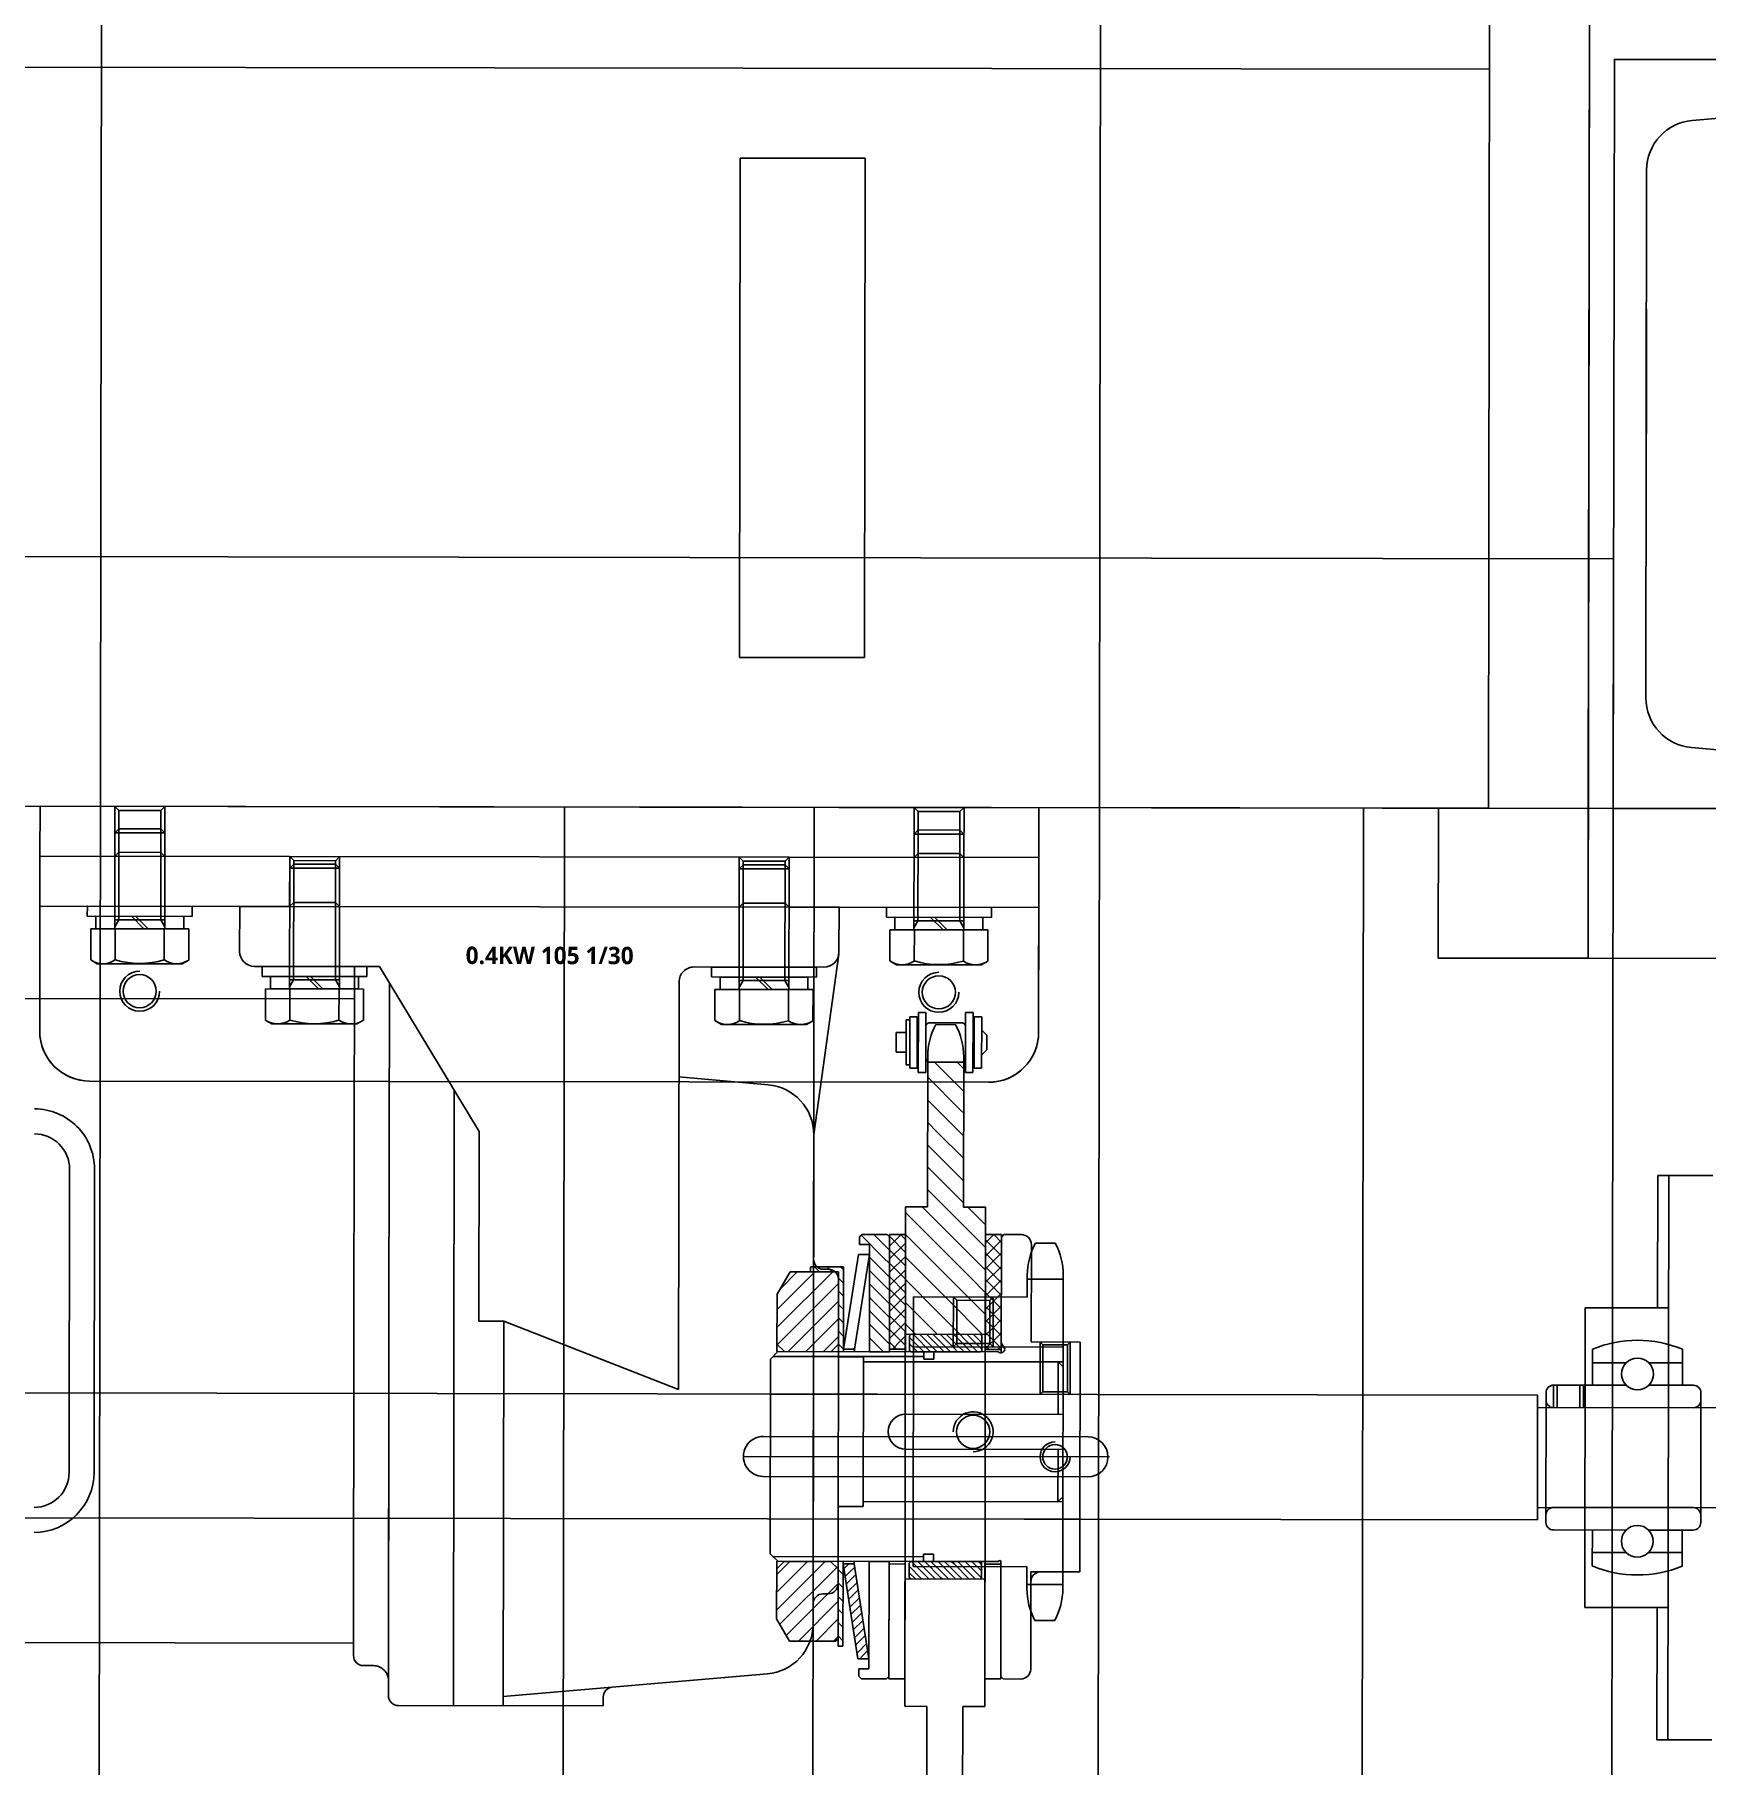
# Model space of a CAD drawing. Header units: inches. Extents: x 12 to 407, y 13 to 268.
# Drawn here: x 72.4129 to 72.7477, y 226.7322 to 227.0788 of the extents above; entities that cross this region are included whole.
import ezdxf
from ezdxf.enums import TextEntityAlignment as Align

# ---------------------------------------------------------------- set-up
doc = ezdxf.new("R2010")
doc.units = ezdxf.units.IN
doc.header["$MEASUREMENT"] = 0
doc.linetypes.add('SITE_20200109$0$CENTER', pattern=[10.16, 6.35, -1.27, 1.27, -1.27])
doc.layers.add('SITE_20200109$0$22', color=40, linetype='Continuous')
doc.styles.add('SH_대대리576', font='')
doc.styles.get('SH_대대리576').set_extended_font_data('NanumGothic', bold=True)
pattern_1 = [(45, (0, 0), (-1.3258252, 1.3258252), [15, 15]), (135, (0, 0), (-1.3258252, -1.3258252), [15, 15])]
pattern_2 = [(45, (0, 0), (-0.6735192, 0.6735192), [7.62, 7.62])]
pattern_3 = [(45, (0, 0), (-1.3258252, 1.3258252), [15, 15])]
pattern_4 = [(315, (0, 0), (1.767767, 1.767767), [20, 20])]

# ---------------------------------------------------------------- blocks, each defined once
blk = doc.blocks.new('SITE_20200109$0$A$C3D8971C')
at = {"linetype": 'Continuous'}
h = blk.add_hatch(dxfattribs=at)
h.set_pattern_fill('ANSI31', color=9, scale=20, angle=270, style=0)
h.set_pattern_definition(pattern_4)
h.paths.add_polyline_path([(-471.5, -805.5), (-472, -805), (-472, -795.8), (-467.5, -793.2), (-457.5, -793.2), (-456, -794.7), (-456, -804), (-457.5, -805.5)])
h = blk.add_hatch(dxfattribs=at)
h.set_pattern_fill('ANSI31', color=9, scale=20, angle=270, style=0)
h.set_pattern_definition(pattern_4)
h.paths.add_polyline_path([(-412.5, -805.5), (-414, -804), (-414, -794.7), (-412.5, -793.2), (-402.5, -793.2), (-398, -795.8), (-398, -805), (-398.5, -805.5)])
h = blk.add_hatch(dxfattribs=at)
h.set_pattern_fill('ANSI31', color=9, scale=15, style=0)
h.set_pattern_definition(pattern_3)
h.paths.add_polyline_path([(-414, -806.5), (-414, -805.5), (-398, -805.5), (-398, -799.86), (-397, -799.86), (-397, -806.5)])
h = blk.add_hatch(dxfattribs=at)
h.set_pattern_fill('ANSI31', color=9, scale=10, angle=270, style=0)
h.set_pattern_definition([(315, (0, 0), (0.8838835, 0.8838835), [10, 10])])
h.paths.add_polyline_path([(-475.5, -811.7), (-475.5, -809.47), (-456.5, -806.53), (-456.5, -808.7)])
h = blk.add_hatch(dxfattribs=at)
h.set_pattern_fill('ANSI31', color=9, scale=15, style=0)
h.set_pattern_definition(pattern_3)
h.paths.add_polyline_path([(-456, -805.5), (-456, -806.5), (-473, -806.5), (-473, -805.5)])
h = blk.add_hatch(dxfattribs=at)
h.set_pattern_fill('ANSI31', color=9, scale=15.24, angle=180, style=0)
h.set_pattern_definition([(225, (0, 0), (1.3470384, -1.3470384), [15.24, 15.24])])
h.paths.add_polyline_path([(-414, -815.7), (-414, -811.7), (-392.5, -811.7), (-392.5, -809.7), (-391, -809.7), (-390.5, -810.2), (-390.5, -815.2), (-391, -815.7)])
h = blk.add_hatch(dxfattribs=at)
h.set_pattern_fill('ANSI37', color=9, scale=15, style=0)
h.set_pattern_definition(pattern_1)
h.paths.add_polyline_path([(-390.5, -815.7), (-390.5, -818.9), (-413.5, -818.9), (-413.5, -815.7)])
h = blk.add_hatch(dxfattribs=at)
h.set_pattern_fill('ANSI31', color=9, scale=7.62, style=0)
h.set_pattern_definition(pattern_2)
h.paths.add_polyline_path([(-459.5, -820.04), (-459.2, -819.74), (-456.3, -819.74), (-456, -820.04), (-456, -833.94), (-456.3, -834.24), (-459.2, -834.24), (-459.5, -833.94)])
h = blk.add_hatch(dxfattribs=at)
h.set_pattern_fill('ANSI31', color=9, scale=7.62, style=0)
h.set_pattern_definition(pattern_2)
h.paths.add_polyline_path([(-410.5, -833.94), (-410.8, -834.24), (-413.7, -834.24), (-414, -833.94), (-414, -820.04), (-413.7, -819.74), (-410.8, -819.74), (-410.5, -820.04)])
h = blk.add_hatch(dxfattribs=at)
h.set_pattern_fill('ANSI31', color=9, scale=25.4, style=0)
h.set_pattern_definition([(45, (0, 0), (-2.245064, 2.245064), [25.4, 25.4])])
h.paths.add_polyline_path([(-410.5, -818.9), (-410.5, -834.9), (-385, -834.9), (-385, -830.5), (-356.01, -830.5), (-356.01, -823.3), (-385, -823.3), (-385, -818.9)])
h = blk.add_hatch(dxfattribs=at)
h.set_pattern_fill('ANSI37', color=9, scale=15, style=0)
h.set_pattern_definition(pattern_1)
h.paths.add_polyline_path([(-390.5, -834.9), (-390.5, -838.1), (-413.5, -838.1), (-413.5, -834.9)])
at = {"color": 9, "linetype": 'Continuous'}
for p, q in [((-305, -960.5), (-305, -220.5)), ((-255, -960.5), (-255, -220.5)), ((-447.5, -235.5), (-447.5, -945.5)), ((-422.5, -235.5), (-422.5, -945.5)), ((-305, -245.5), (-305, -935.5)), ((-157, -245.5), (-157, -935.5)), ((-472.5, -570.46), (-472.5, -708.5)), ((-343.5, -570.46), (-343.5, -708.5)), ((-350, -645.5), (-325, -645.5)), ((-325, -645.5), (-325, -845.5)), ((-325, -645.5), (-325, -845.5)), ((-315, -645.5), (-325, -645.5)), ((-315, -645.5), (-315, -845.5)), ((-305, -645.5), (-315, -645.5)), ((-315, -845.5), (-315, -645.5)), ((-315, -645.5), (-315, -845.5)), ((-305, -645.5), (-315, -645.5)), ((-305, -845.5), (-305, -645.5)), ((-305, -845.5), (-305, -645.5)), ((-377.6, -651.5), (-438.4, -651.5)), ((-327, -676), (-327, -655)), ((-327, -655), (-325, -655)), ((-325, -655), (-325, -676)), ((-377.6, -656.5), (-438.4, -656.5)), ((-360, -835.5), (-360, -655.5)), ((-335.74, -655.68), (-336.5, -657)), ((-336.5, -657), (-336.5, -674)), ((-335.74, -655.68), (-329.5, -655.68)), ((-329.5, -655.68), (-329.5, -675.32)), ((-329.5, -674.3), (-329.5, -656.7)), ((-329.5, -656.7), (-327, -656.7)), ((-327, -656.7), (-327, -674.3)), ((-335.74, -660.59), (-329.5, -660.59)), ((-329.5, -660.5), (-310.31, -660.5)), ((-327.69, -661.31), (-329.1, -660.5)), ((-327.69, -660.5), (-327.69, -670.5)), ((-309.5, -661.31), (-327.69, -661.31)), ((-314.19, -661.31), (-315, -660.5)), ((-305, -660.5), (-315, -660.5)), ((-314.19, -661.31), (-315, -660.5)), ((-305, -660.5), (-315, -660.5)), ((-314.19, -669.69), (-314.19, -661.31)), ((-305.81, -661.31), (-314.19, -661.31)), ((-314.19, -669.69), (-314.19, -661.31)), ((-305.81, -661.31), (-314.19, -661.31)), ((-310.31, -660.5), (-310.31, -670.5)), ((-310.31, -660.5), (-309.5, -661.31)), ((-309.5, -661.31), (-309.5, -669.69)), ((-305, -660.5), (-305.81, -661.31)), ((-305, -660.5), (-305.81, -661.31)), ((-305.81, -669.69), (-305.81, -661.31)), ((-305.81, -669.69), (-305.81, -661.31)), ((-327, -663.83), (-329.5, -666.33)), ((-327, -664.67), (-329.5, -667.17)), ((-335.74, -670.41), (-329.5, -670.41)), ((-310.31, -670.5), (-329.5, -670.5)), ((-327.69, -669.69), (-329.1, -670.5)), ((-309.5, -669.69), (-327.69, -669.69)), ((-314.19, -669.69), (-315, -670.5)), ((-314.19, -669.69), (-315, -670.5)), ((-305, -670.5), (-315, -670.5)), ((-305, -670.5), (-315, -670.5)), ((-305.81, -669.69), (-314.19, -669.69)), ((-305.81, -669.69), (-314.19, -669.69)), ((-309.5, -669.69), (-310.31, -670.5)), ((-305, -670.5), (-305.81, -669.69)), ((-305, -670.5), (-305.81, -669.69)), ((-336.5, -674), (-335.74, -675.32)), ((-329.5, -675.32), (-335.74, -675.32)), ((-327, -674.3), (-329.5, -674.3)), ((-325, -676), (-327, -676)), ((-334, -685.5), (-325, -685.5)), ((-325, -685.5), (-325, -805.5)), ((-337, -688.5), (-337, -713.5)), ((-347.74, -690.68), (-348.5, -692)), ((-348.5, -692), (-348.5, -709)), ((-347.74, -690.68), (-341.5, -690.68)), ((-341.5, -690.68), (-341.5, -710.32)), ((-341.5, -709.3), (-341.5, -691.7)), ((-341.5, -691.7), (-339, -691.7)), ((-339, -711), (-339, -690)), ((-339, -690), (-337, -690)), ((-339, -691.7), (-339, -709.3)), ((-337, -690), (-337, -711)), ((-347.74, -695.59), (-341.5, -695.59)), ((-341.5, -695.5), (-317.31, -695.5)), ((-339.69, -696.31), (-341.1, -695.5)), ((-339.69, -695.5), (-339.69, -705.5)), ((-316.5, -696.31), (-339.69, -696.31)), ((-325, -695.5), (-324.19, -696.31)), ((-325, -695.5), (-315, -695.5)), ((-324.19, -696.31), (-324.19, -704.69)), ((-324.19, -696.31), (-315.81, -696.31)), ((-317.31, -695.5), (-317.31, -705.5)), ((-317.31, -695.5), (-316.5, -696.31)), ((-316.5, -696.31), (-316.5, -704.69)), ((-315.81, -696.31), (-315, -695.5)), ((-315.81, -696.31), (-315.81, -704.69)), ((-339, -698.83), (-341.5, -701.33)), ((-339, -699.67), (-341.5, -702.17)), ((-347.74, -705.41), (-341.5, -705.41)), ((-317.31, -705.5), (-341.5, -705.5)), ((-339.69, -704.69), (-341.1, -705.5)), ((-316.5, -704.69), (-339.69, -704.69)), ((-325, -705.5), (-324.19, -704.69)), ((-325, -705.5), (-315, -705.5)), ((-324.19, -704.69), (-315.81, -704.69)), ((-316.5, -704.69), (-317.31, -705.5)), ((-315.81, -704.69), (-315, -705.5)), ((-477, -710.5), (-477, -712.5)), ((-475, -708.5), (-408, -708.5)), ((-337, -708.5), (-408, -708.5)), ((-348.5, -709), (-347.74, -710.32)), ((-341.5, -710.32), (-347.74, -710.32)), ((-339, -709.3), (-341.5, -709.3)), ((-370, -733.5), (-337, -713.5)), ((-337, -711), (-339, -711)), ((-483, -715.5), (-408, -715.5)), ((-460, -715.5), (-444, -715.5)), ((-340.3, -715.5), (-408, -715.5)), ((-485, -758.5), (-485, -717.5)), ((-485, -728.5), (-361.75, -728.5)), ((-408, -733.5), (-370, -733.5)), ((-408, -738.5), (-408, -733.5)), ((-485, -738.5), (-408, -738.5)), ((-483.15, -738.5), (-478.52, -791.37)), ((-408, -738.5), (-421.6, -773.5)), ((-705, -750.5), (-305, -750.5)), ((-485, -758.5), (-483.23, -758.5)), ((-421.6, -773.5), (-340, -773.5)), ((-358.99, -773.5), (-360.55, -791.37)), ((-337, -776.5), (-337, -802.5)), ((-347.74, -780.68), (-348.5, -782)), ((-348.5, -782), (-348.5, -799)), ((-347.74, -780.68), (-341.5, -780.68)), ((-341.5, -780.68), (-341.5, -800.32)), ((-341.5, -799.3), (-341.5, -781.7)), ((-341.5, -781.7), (-339, -781.7)), ((-339, -801), (-339, -780)), ((-339, -780), (-337, -780)), ((-339, -781.7), (-339, -799.3)), ((-337, -780), (-337, -801)), ((-347.74, -785.59), (-341.5, -785.59)), ((-341.5, -785.5), (-317.31, -785.5)), ((-339.69, -786.31), (-341.1, -785.5)), ((-339.69, -785.5), (-339.69, -795.5)), ((-316.5, -786.31), (-339.69, -786.31)), ((-325, -785.5), (-324.19, -786.31)), ((-325, -785.5), (-315, -785.5)), ((-324.19, -786.31), (-324.19, -794.69)), ((-324.19, -786.31), (-315.81, -786.31)), ((-317.31, -785.5), (-317.31, -795.5)), ((-317.31, -785.5), (-316.5, -786.31)), ((-316.5, -786.31), (-316.5, -794.69)), ((-315.81, -786.31), (-315, -785.5)), ((-315.81, -786.31), (-315.81, -794.69)), ((-275, -785.5), (-275, -810.5)), ((-175, -785.5), (-275, -785.5)), ((-175, -785.5), (-175, -810.5)), ((-339, -788.83), (-341.5, -791.33)), ((-339, -789.67), (-341.5, -792.17)), ((-467.5, -793.2), (-472, -795.8)), ((-456, -793.2), (-467.5, -793.2)), ((-457.5, -793.2), (-456, -794.7)), ((-456, -793.4), (-454.5, -791.9)), ((-456, -822.6), (-456, -793.4)), ((-454.5, -791.9), (-415.5, -791.9)), ((-447.5, -853.4), (-447.5, -791.91)), ((-422.5, -853.9), (-422.5, -791.91)), ((-414, -793.4), (-415.5, -791.9)), ((-412.5, -793.2), (-414, -794.7)), ((-402.5, -793.2), (-414, -793.2)), ((-414, -837.47), (-414, -793.4)), ((-402.5, -793.2), (-398, -795.8)), ((-472, -805), (-472, -795.8)), ((-456, -804), (-456, -794.7)), ((-414, -804), (-414, -794.7)), ((-398, -805.48), (-398, -795.8)), ((-347.74, -795.41), (-341.5, -795.41)), ((-317.31, -795.5), (-341.5, -795.5)), ((-339.69, -794.69), (-341.1, -795.5)), ((-316.5, -794.69), (-339.69, -794.69)), ((-325, -795.5), (-324.19, -794.69)), ((-325, -795.5), (-315, -795.5)), ((-324.19, -794.69), (-315.81, -794.69)), ((-316.5, -794.69), (-317.31, -795.5)), ((-315.81, -794.69), (-315, -795.5)), ((-705, -800.5), (-305, -800.5)), ((-468.56, -800.5), (-370.52, -800.5)), ((-397, -799.86), (-398, -799.86)), ((-397, -806.5), (-397, -799.86)), ((-334.41, -805.47), (-370.52, -800.5)), ((-348.5, -799), (-347.74, -800.32)), ((-341.5, -800.32), (-347.74, -800.32)), ((-339, -799.3), (-341.5, -799.3)), ((-462.5, -802.5), (-462.5, -803.5)), ((-457.5, -805.5), (-456, -804)), ((-412.5, -805.5), (-414, -804)), ((-397.5, -802.5), (-397.5, -803.5)), ((-337, -801), (-339, -801)), ((-456.5, -806.53), (-475.5, -809.47)), ((-473, -806.5), (-473, -805.5)), ((-456, -805.5), (-473, -805.5)), ((-456, -806.5), (-473, -806.5)), ((-472, -805), (-471.5, -805.5)), ((-456, -805.5), (-471.5, -805.5)), ((-460.5, -805.5), (-399.5, -805.5)), ((-456.5, -806.5), (-456.5, -808.7)), ((-456.5, -806.5), (-456, -806.5)), ((-445, -810.5), (-445, -805.5)), ((-415, -810.5), (-415, -805.5)), ((-414, -805.5), (-398, -805.5)), ((-414, -806.5), (-413.5, -806.5)), ((-414, -806.5), (-397, -806.5)), ((-413.5, -806.5), (-413.5, -808.7)), ((-413.5, -806.53), (-394.5, -809.47)), ((-334, -805.5), (-325, -805.5)), ((-479, -809.7), (-479.5, -810.2)), ((-479.5, -810.2), (-479.5, -815.2)), ((-479, -809.7), (-477.5, -809.7)), ((-477.5, -809.7), (-477.5, -811.7)), ((-456.5, -808.7), (-475.5, -811.7)), ((-475.5, -809.47), (-475.5, -811.7)), ((-456.5, -808.7), (-456, -808.7)), ((-445, -810.5), (-415, -810.5)), ((-444, -849.5), (-444, -810.5)), ((-416, -849.5), (-416, -810.5)), ((-414, -808.7), (-413.5, -808.7)), ((-413.5, -808.7), (-394.5, -811.7)), ((-394.5, -809.47), (-394.5, -811.7)), ((-392.5, -809.7), (-391, -809.7)), ((-392.5, -809.7), (-392.5, -811.7)), ((-390.5, -810.2), (-391, -809.7)), ((-390.5, -810.2), (-390.5, -815.2)), ((-175, -810.5), (-275, -810.5)), ((-477.5, -811.7), (-456, -811.7)), ((-456, -811.7), (-456, -815.7)), ((-414, -811.7), (-414, -815.7)), ((-414, -811.7), (-392.5, -811.7)), ((-479.5, -815.2), (-479, -815.7)), ((-479.5, -818.9), (-479.5, -815.7)), ((-456, -815.7), (-479.5, -815.7)), ((-479, -815.7), (-456, -815.7)), ((-456.5, -818.9), (-456.5, -815.7)), ((-414, -815.7), (-391, -815.7)), ((-390.5, -815.7), (-414, -815.7)), ((-413.5, -818.9), (-413.5, -815.7)), ((-390.5, -815.2), (-391, -815.7)), ((-390.5, -818.9), (-390.5, -815.7)), ((-354.03, -819), (-354.03, -816.95)), ((-350.06, -816.95), (-354.03, -816.95)), ((-350.06, -819), (-350.06, -816.95)), ((-335.74, -815.68), (-336.5, -817)), ((-336.5, -817), (-336.5, -834)), ((-335.74, -815.68), (-329.5, -815.68)), ((-329.5, -815.68), (-329.5, -835.32)), ((-329.5, -834.3), (-329.5, -816.7)), ((-329.5, -816.7), (-327, -816.7)), ((-327, -836), (-327, -815)), ((-327, -815), (-325, -815)), ((-327, -816.7), (-327, -834.3)), ((-325, -815), (-325, -836)), ((-485, -823.3), (-485, -818.9)), ((-485, -818.9), (-385, -818.9)), ((-456, -818.9), (-479.5, -818.9)), ((-459.5, -818.9), (-459.5, -834.9)), ((-459.5, -820.04), (-459.2, -819.74)), ((-459.5, -833.94), (-459.5, -820.04)), ((-459.2, -819.74), (-456.3, -819.74)), ((-457, -820.5), (-403, -820.5)), ((-457, -820.5), (-457, -843.3)), ((-456, -820.04), (-456.3, -819.74)), ((-456, -833.94), (-456, -820.04)), ((-444, -850.5), (-444, -820.5)), ((-433.5, -850.5), (-433.5, -819)), ((-426.5, -850.5), (-426.5, -819)), ((-416, -850.5), (-416, -820.5)), ((-390.5, -818.9), (-414, -818.9)), ((-414, -820.04), (-413.7, -819.74)), ((-410.8, -819.74), (-414, -819.74)), ((-414, -833.94), (-414, -820.04)), ((-413, -850.5), (-413, -820.5)), ((-410.5, -820.04), (-410.8, -819.74)), ((-410.5, -818.9), (-410.5, -834.9)), ((-410.5, -833.94), (-410.5, -820.04)), ((-403, -820.5), (-403, -843.3)), ((-385, -818.9), (-385, -823.3)), ((-346.04, -821.42), (-358.05, -821.42)), ((-358.05, -821.42), (-358.05, -822.92)), ((-357.2, -819.7), (-357.2, -821.2)), ((-346.9, -819.7), (-357.2, -819.7)), ((-346.9, -821.2), (-357.2, -821.2)), ((-356.55, -819.7), (-356.55, -819)), ((-347.55, -819), (-356.55, -819)), ((-354.03, -821.42), (-354.03, -821.2)), ((-350.06, -821.42), (-350.06, -821.2)), ((-347.55, -819.7), (-347.55, -819)), ((-346.9, -819.7), (-346.9, -821.2)), ((-346.04, -821.42), (-346.04, -822.92)), ((-335.74, -820.59), (-329.5, -820.59)), ((-329.5, -820.5), (-310.31, -820.5)), ((-327.69, -821.31), (-329.1, -820.5)), ((-327.69, -820.5), (-327.69, -830.5)), ((-309.5, -821.31), (-327.69, -821.31)), ((-314.19, -821.31), (-315, -820.5)), ((-305, -820.5), (-315, -820.5)), ((-314.19, -821.31), (-315, -820.5)), ((-305, -820.5), (-315, -820.5)), ((-314.19, -829.69), (-314.19, -821.31)), ((-305.81, -821.31), (-314.19, -821.31)), ((-314.19, -829.69), (-314.19, -821.31)), ((-305.81, -821.31), (-314.19, -821.31)), ((-310.31, -820.5), (-310.31, -830.5)), ((-310.31, -820.5), (-309.5, -821.31)), ((-309.5, -821.31), (-309.5, -829.69)), ((-305, -820.5), (-305.81, -821.31)), ((-305, -820.5), (-305.81, -821.31)), ((-305.81, -829.69), (-305.81, -821.31)), ((-305.81, -829.69), (-305.81, -821.31)), ((-515.12, -823.3), (-485, -823.3)), ((-454.5, -822.6), (-456, -822.6)), ((-456, -822.6), (-454.5, -822.6)), ((-454.5, -824.6), (-456, -824.6)), ((-456, -824.6), (-454.5, -824.6)), ((-456, -837.47), (-456, -824.6)), ((-454.5, -822.6), (-454.5, -824.6)), ((-414, -822.6), (-415.5, -822.6)), ((-415.5, -822.6), (-414, -822.6)), ((-415.5, -822.6), (-415.5, -824.6)), ((-414, -824.6), (-415.5, -824.6)), ((-415.5, -824.6), (-414, -824.6)), ((-385, -823.3), (-354.88, -823.3)), ((-346.04, -822.92), (-358.05, -822.92)), ((-356.01, -823.3), (-356.01, -830.5)), ((-356.01, -830.07), (-356.01, -823.72)), ((-348.48, -824.91), (-348.48, -828.89)), ((-348.09, -830.07), (-348.09, -823.72)), ((-327, -823.83), (-329.5, -826.33)), ((-327, -824.67), (-329.5, -827.17)), ((-515.12, -830.5), (-485, -830.5)), ((-485, -830.5), (-485, -834.9)), ((-412.32, -829.18), (-413, -828.5)), ((-403, -828.5), (-413, -828.5)), ((-412.32, -835.82), (-412.32, -829.18)), ((-403.68, -829.18), (-412.32, -829.18)), ((-403, -828.5), (-403.68, -829.18)), ((-403.68, -835.82), (-403.68, -829.18)), ((-385, -834.9), (-385, -830.5)), ((-385, -830.5), (-354.88, -830.5)), ((-346.04, -830.87), (-358.05, -830.87)), ((-358.05, -830.87), (-358.05, -832.37)), ((-346.04, -832.37), (-346.04, -830.87)), ((-335.74, -830.41), (-329.5, -830.41)), ((-310.31, -830.5), (-329.5, -830.5)), ((-327.69, -829.69), (-329.1, -830.5)), ((-309.5, -829.69), (-327.69, -829.69)), ((-314.19, -829.69), (-315, -830.5)), ((-314.19, -829.69), (-315, -830.5)), ((-305, -830.5), (-315, -830.5)), ((-305, -830.5), (-315, -830.5)), ((-305.81, -829.69), (-314.19, -829.69)), ((-305.81, -829.69), (-314.19, -829.69)), ((-309.5, -829.69), (-310.31, -830.5)), ((-305, -830.5), (-305.81, -829.69)), ((-305, -830.5), (-305.81, -829.69)), ((-485, -834.9), (-385, -834.9)), ((-479.5, -838.1), (-479.5, -834.9)), ((-456, -834.9), (-479.5, -834.9)), ((-459.5, -833.94), (-459.2, -834.24)), ((-459.2, -834.24), (-456.3, -834.24)), ((-456.5, -838.1), (-456.5, -834.9)), ((-456, -833.94), (-456.3, -834.24)), ((-414, -833.94), (-413.7, -834.24)), ((-410.8, -834.24), (-414, -834.24)), ((-390.5, -834.9), (-414, -834.9)), ((-413.5, -838.1), (-413.5, -834.9)), ((-410.5, -833.94), (-410.8, -834.24)), ((-390.5, -838.1), (-390.5, -834.9)), ((-346.04, -832.37), (-358.05, -832.37)), ((-357.2, -834.1), (-357.2, -832.6)), ((-346.9, -832.6), (-357.2, -832.6)), ((-346.9, -834.1), (-357.2, -834.1)), ((-353.51, -835.15), (-354.56, -834.1)), ((-354.03, -832.6), (-354.03, -832.37)), ((-350.59, -835.15), (-353.51, -835.15)), ((-349.54, -834.1), (-350.59, -835.15)), ((-350.06, -832.6), (-350.06, -832.37)), ((-346.9, -834.1), (-346.9, -832.6)), ((-336.5, -834), (-335.74, -835.32)), ((-327, -834.3), (-329.5, -834.3)), ((-479.5, -838.6), (-479, -838.1)), ((-479.5, -838.6), (-479, -838.1)), ((-456, -838.1), (-479.5, -838.1)), ((-479.5, -842.1), (-479.5, -838.6)), ((-479.5, -842.1), (-479.5, -838.6)), ((-479, -838.1), (-456, -838.1)), ((-479, -838.1), (-455.81, -838.1)), ((-414.19, -838.1), (-391, -838.1)), ((-390.5, -838.1), (-414, -838.1)), ((-412.2, -838.1), (-413.41, -838.8)), ((-412.32, -835.82), (-413, -836.5)), ((-403, -836.5), (-413, -836.5)), ((-403.68, -835.82), (-412.32, -835.82)), ((-403, -836.5), (-403.68, -835.82)), ((-390.5, -838.6), (-391, -838.1)), ((-390.5, -842.1), (-390.5, -838.6)), ((-329.5, -835.32), (-335.74, -835.32)), ((-325, -836), (-327, -836)), ((-458, -844.1), (-477.5, -844.1)), ((-460, -844.1), (-477.5, -844.1)), ((-467.78, -844.91), (-467.78, -848.89)), ((-461.38, -843.3), (-457, -843.3)), ((-460.59, -850.5), (-460.59, -843.3)), ((-458, -853.9), (-458, -844.1)), ((-412, -853.9), (-412, -844.1)), ((-412, -844.1), (-392.5, -844.1)), ((-403, -843.3), (-398.62, -843.3)), ((-399.41, -850.5), (-399.41, -843.3)), ((-392.22, -848.89), (-392.22, -844.91)), ((-325, -845.5), (-350, -845.5)), ((-325, -845.5), (-315, -845.5)), ((-315, -845.5), (-305, -845.5)), ((-315, -845.5), (-305, -845.5)), ((-458, -851.9), (-458, -846.1)), ((-421.96, -846.44), (-422.5, -845.9)), ((-412, -845.9), (-422.5, -845.9)), ((-421.96, -851.36), (-421.96, -846.44)), ((-412.54, -846.44), (-421.96, -846.44)), ((-412, -845.9), (-412.54, -846.44)), ((-412.54, -851.36), (-412.54, -846.44)), ((-412, -846.4), (-411.99, -846.4)), ((-461.38, -850.5), (-398.62, -850.5)), ((-444, -849.5), (-443, -850.5)), ((-444, -849.5), (-433.5, -849.5)), ((-443, -850.5), (-417, -850.5)), ((-426.5, -849.5), (-416, -849.5)), ((-421.96, -851.36), (-422.5, -851.9)), ((-412, -851.9), (-422.5, -851.9)), ((-412.54, -851.36), (-421.96, -851.36)), ((-417, -850.5), (-416, -849.5)), ((-412, -851.9), (-412.54, -851.36)), ((-447.5, -853.9), (-458, -853.9)), ((-412, -853.9), (-447.5, -853.9)), ((-305, -910.5), (-705, -910.5)), ((-145, -935.5), (-305, -935.5)), ((-447.5, -945.5), (-422.5, -945.5)), ((-445, -945.5), (-445, -1035.5)), ((-425, -945.5), (-425, -1035.5)), ((-449.5, -963.25), (-449.5, -948.7)), ((-448, -947.2), (-422, -947.2)), ((-445, -948.7), (-445, -976.7)), ((-420.5, -948.7), (-425, -948.7)), ((-425, -976.7), (-425, -948.7)), ((-420.5, -949.45), (-425, -949.45)), ((-420.5, -948.7), (-420.5, -963.25)), ((-405, -955), (-465, -955)), ((-465, -955), (-465, -969.5)), ((-456.71, -956.5), (-449.5, -956.5)), ((-454, -956.5), (-454, -963.25)), ((-420.5, -953.95), (-425, -953.95)), ((-420.5, -954.7), (-425, -954.7)), ((-420.5, -956.5), (-413.29, -956.5)), ((-416, -956.5), (-416, -963.25)), ((-405, -969.5), (-405, -955)), ((-305, -960.5), (-705, -960.5)), ((-255, -960.5), (-305, -960.5)), ((-255, -967), (-205, -967)), ((-491.5, -980.5), (-491.5, -969.5)), ((-491.5, -969.5), (-465, -969.5)), ((-465, -969.5), (-465, -971.7)), ((-454, -967.75), (-454, -974.5)), ((-449.5, -976.7), (-449.5, -967.75)), ((-420.5, -967.75), (-420.5, -976.7)), ((-416, -967.75), (-416, -974.5)), ((-405, -971.7), (-405, -969.5)), ((-405, -969.5), (-378.5, -969.5)), ((-378.5, -969.5), (-378.5, -980.5)), ((-378.5, -971.7), (-491.5, -971.7)), ((-449.5, -974.5), (-456.71, -974.5)), ((-413.29, -974.5), (-420.5, -974.5)), ((-422, -978.2), (-448, -978.2))]:
    blk.add_line(p, q, dxfattribs=at)
at = {"color": 9, "linetype": 'SITE_20200109$0$CENTER', "ltscale": 0.5}
blk.add_line((-435, -859.8), (-435, -786.63), dxfattribs=at)
at = {"color": 9, "linetype": 'Continuous', "ltscale": 0.2}
for p, q in [((-455.05, -822.6), (-455.05, -792.45)), ((-447.5, -853.9), (-447.5, -791.9)), ((-414.95, -822.6), (-414.95, -792.45))]:
    blk.add_line(p, q, dxfattribs=at)
at = {"color": 9, "linetype": 'ByBlock'}
for p, q in [((-305, -1085.5), (-305, -960.5)), ((-305, -960.5), (-155, -960.5)), ((-155, -960.5), (-155, -1085.5))]:
    blk.add_line(p, q, dxfattribs=at)
at = {"color": 9, "linetype": 'Continuous'}
for points in [[(-360, -835.5), (-360, -655.5, -0.414214), (-350, -645.5), (-315, -645.5), (-315, -845.5), (-350, -845.5, -0.414214)], [(-360, -835.5), (-360, -655.5, -0.414214), (-350, -645.5), (-315, -645.5), (-315, -845.5), (-350, -845.5, -0.414214)], [(-292.8, -976.13), (-297.6, -1030.94, -0.388875), (-302.58, -1035.5), (-305, -1035.5), (-305, -960.5), (-155, -960.5), (-155, -1035.5), (-157.42, -1035.5, -0.388875), (-162.4, -1030.94), (-167.2, -976.13, 0.388875), (-177.16, -967), (-282.84, -967, 0.388875)]]:
    blk.add_lwpolyline(points, format="xyb", close=True, dxfattribs=at)
blk.add_lwpolyline([(-431, -790.5), (-431, -855.5, -1), (-439, -855.5), (-439, -790.5, -1), (-431, -790.5, -1)], format="xyb", dxfattribs=at)
for points in [[(-335, -925.5), (-305, -925.5), (-305, -955.5), (-335, -955.5)], [(-305, -935.5), (-305, -955.5), (-145, -955.5), (-145, -935.5)], [(-335, -955.5), (-145, -955.5), (-145, -985.5), (-335, -985.5)]]:
    blk.add_lwpolyline(points, close=True, dxfattribs=at)
for centre, radius in [((-342, -665.5), 3.32), ((-342, -665.5), 3.32), ((-342, -825.5), 3.32), ((-342, -825.5), 3.32), ((-430, -832.5), 3.32), ((-435, -848.9), 2.46), ((-451.75, -965.5), 3.18), ((-418.25, -965.5), 3.18)]:
    blk.add_circle(centre, radius, dxfattribs=at)
for centre, radius, start, end in [((-438.4, -644.5), 12, 180, 270), ((-438.4, -644.5), 7, 180, 270), ((-377.6, -644.5), 12, 270, 0), ((-377.6, -644.5), 7, 270, 0), ((-350, -655.5), 10, 90, 180), ((-332.16, -658.14), 4.34, 145.591, 214.409), ((-342, -665.5), 4, 0, 270), ((-342, -665.5), 4, 0, 270), ((-319.46, -665.5), 17, 163.2199, 196.7801), ((-332.16, -672.86), 4.34, 145.591, 214.409), ((-334, -688.5), 3, 90, 180), ((-344.16, -693.14), 4.34, 145.591, 214.409), ((-331.46, -700.5), 17, 163.2199, 196.7801), ((-344.16, -707.86), 4.34, 145.591, 214.409), ((-475, -710.5), 2, 90, 180), ((-480, -712.5), 3, 270, 0), ((-483, -717.5), 2, 90, 180), ((-483.23, -760.5), 2, 5, 90), ((-340, -776.5), 3, 0, 90), ((-344.16, -783.14), 4.34, 145.591, 214.409), ((-331.46, -790.5), 17, 163.2199, 196.7801), ((-468.56, -790.5), 10, 185, 270), ((-370.52, -790.5), 10, 270, 355), ((-344.16, -797.86), 4.34, 145.591, 214.409), ((-464.5, -802.5), 2, 0, 90), ((-395.5, -802.5), 2, 90, 180), ((-460.5, -803.5), 2, 180, 270), ((-399.5, -803.5), 2, 270, 0), ((-334, -802.5), 3, 180, 270), ((-430, -819), 3.5, 0, 180), ((-332.16, -818.14), 4.34, 145.591, 214.409), ((-319.46, -825.5), 17, 163.2199, 196.7801), ((-355.19, -823.72), 0.8, 90, 180), ((-354.88, -836.8), 13.5, 61.7009, 90), ((-348.9, -823.72), 0.8, 360, 90), ((-342, -825.5), 4, 0, 270), ((-342, -825.5), 4, 0, 270), ((-430, -832.5), 4, 180, 90), ((-355.21, -830.07), 0.8, 180, 270), ((-354.88, -817), 13.5, 270, 298.2991), ((-348.89, -830.07), 0.8, 270, 0), ((-332.16, -832.86), 4.34, 145.591, 214.409), ((-456.6, -838), 0.8, 352.8192, 41.4096), ((-413.4, -838), 0.8, 138.5904, 269.121), ((-350, -835.5), 10, 180, 270), ((-477.5, -842.1), 2, 180, 270), ((-477.5, -842.1), 2, 180, 270), ((-392.5, -842.1), 2, 270, 0), ((-461.38, -856.8), 13.5, 90, 118.2991), ((-460, -846.1), 2, 0, 90), ((-398.62, -856.8), 13.5, 61.7009, 90), ((-461.38, -837), 13.5, 241.7009, 270), ((-435, -848.9), 3, 0, 270), ((-398.62, -837), 13.5, 270, 298.2991), ((-448, -948.7), 1.5, 90, 180), ((-446.5, -948.7), 1.5, 0, 90), ((-423.5, -948.7), 1.5, 90, 180), ((-422, -948.7), 1.5, 0, 90), ((-435, -965.5), 23.5, 157.4817, 202.5183), ((-435, -965.5), 23.5, 337.4817, 22.5183), ((-448, -976.7), 1.5, 180, 270), ((-446.5, -976.7), 1.5, 270, 0), ((-423.5, -976.7), 1.5, 180, 270), ((-422, -976.7), 1.5, 270, 0)]:
    blk.add_arc(centre, radius, start, end, dxfattribs=at)
at = {"color": 9, "linetype": 'Continuous', "style": 'SH_대대리576'}
blk.add_text('0.4KW 105 1/30', height=3.4788, rotation=270, dxfattribs=at).set_placement((-334.72, -747.58), align=Align.MIDDLE_CENTER)
blk = doc.blocks.new('AUDIT_I_200528142514-0')
at = {"layer": 'SITE_20200109$0$22', "color": 8, "rotation": 89.92133469272197}
blk.add_blockref('SITE_20200109$0$A$C3D8971C', (248392.59, 243549.64), dxfattribs=at)

msp = doc.modelspace()

# ---------------------------------------------------------------- linework, layer by layer
at = {"color": 8}
for p, q in [((72.42953, 229.40237, -109.40901), (72.42569, 226.60237, -109.40901)), ((72.62953, 229.40209, -109.40901), (72.62569, 226.60209, -109.40901))]:
    msp.add_line(p, q, dxfattribs=at)

# ---------------------------------------------------------------- block references
at = {"linetype": 'Continuous', "xscale": 0.001000002026557922, "yscale": 0.001000002026557922, "zscale": 0.001000002026557922}
msp.add_blockref('AUDIT_I_200528142514-0', (-176.62415, -16.31994, -109.40668), dxfattribs=at)

doc.saveas('drawing.dxf')
